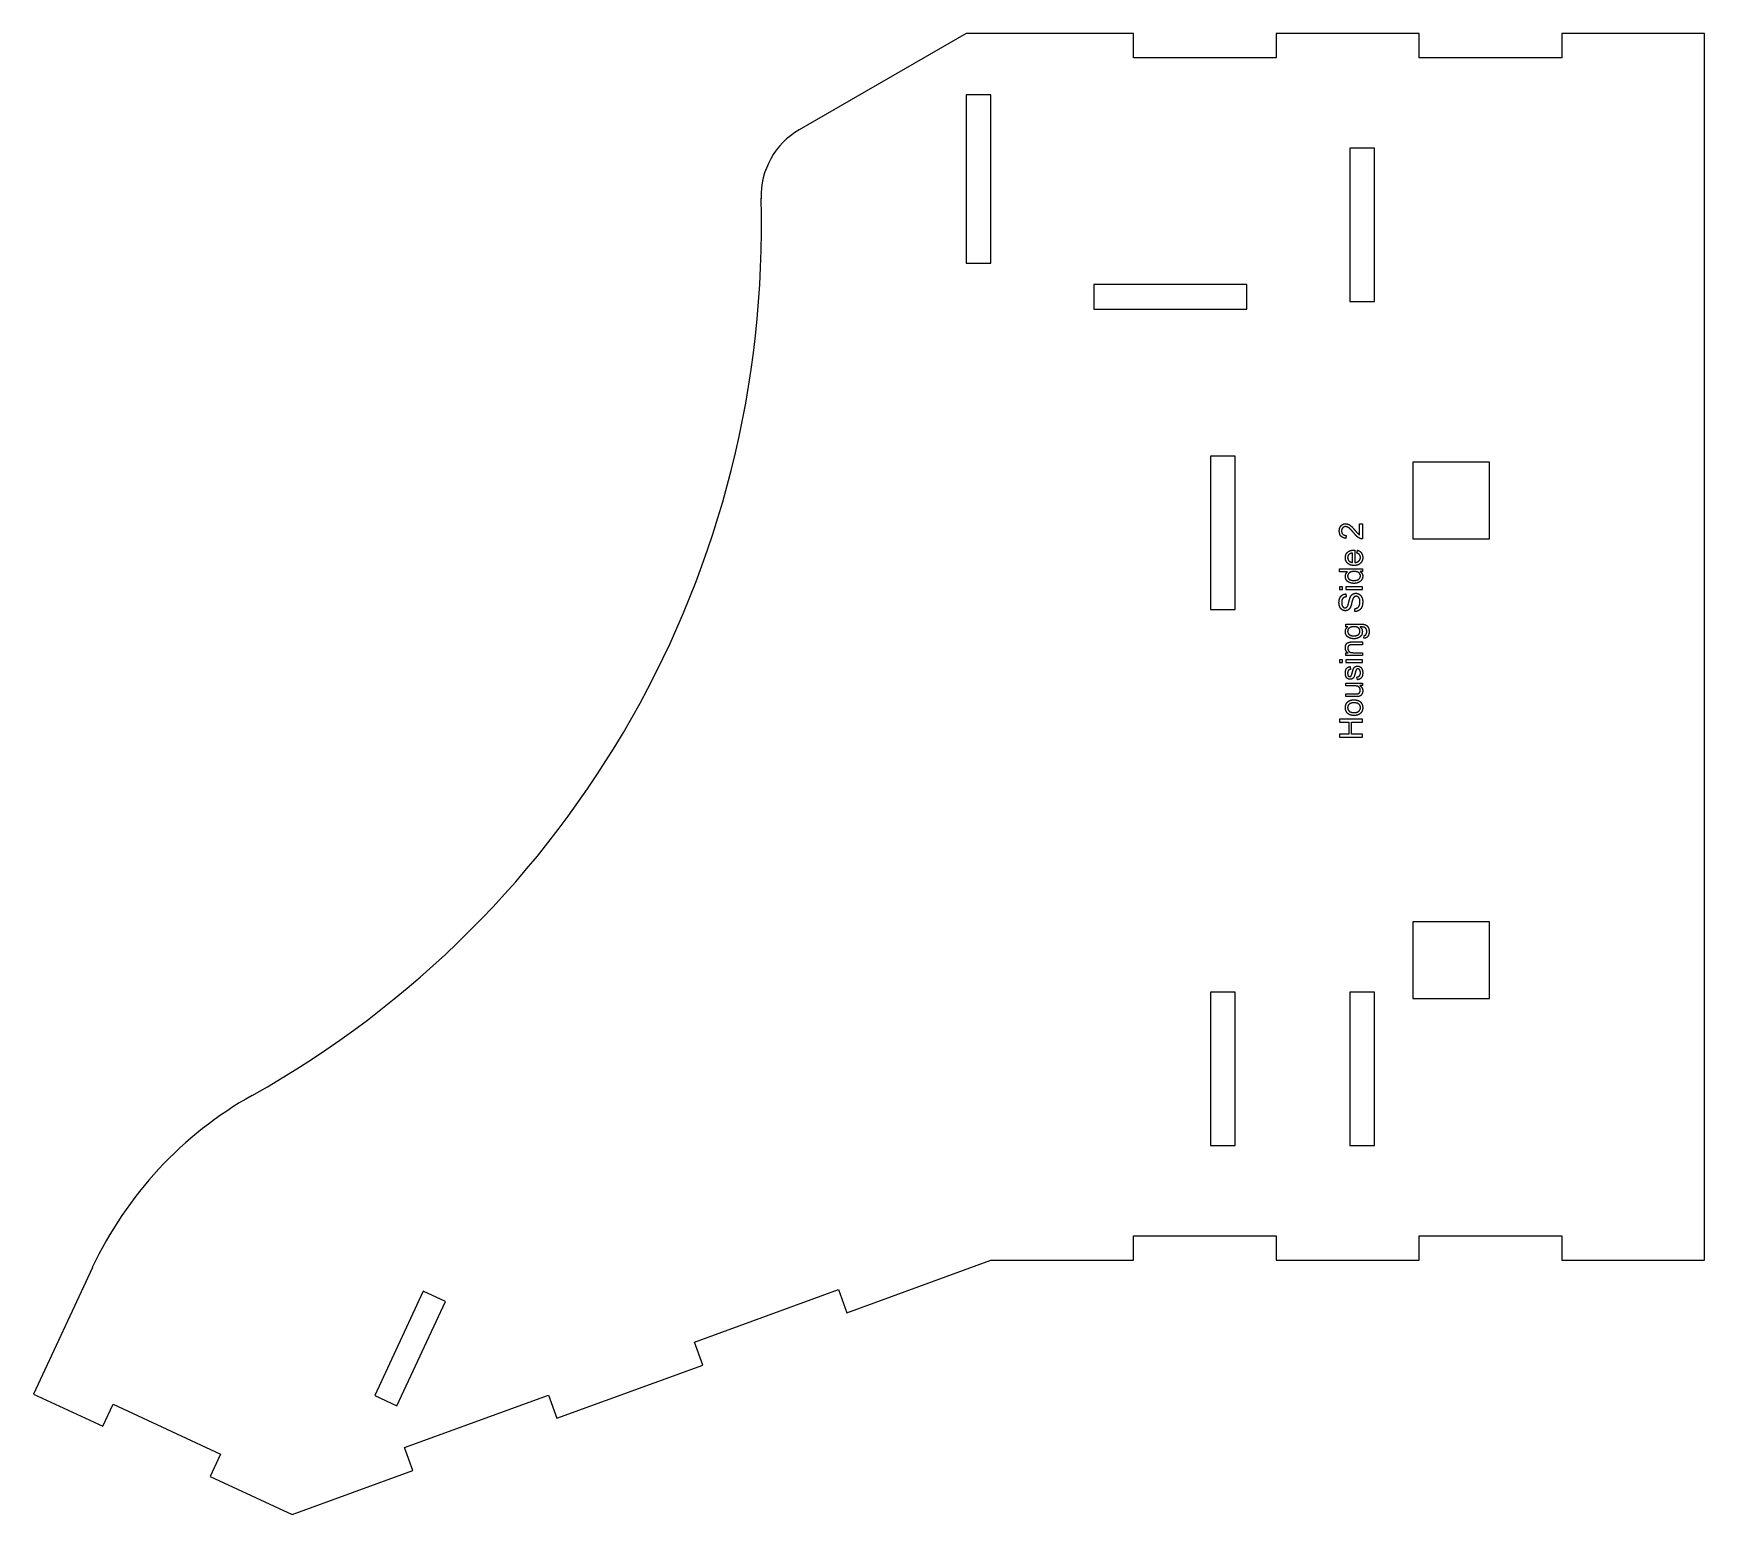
# Model space of a CAD drawing. Extents: x 18 to 237, y 68 to 262.
import ezdxf

# ---------------------------------------------------------------- set-up
doc = ezdxf.new("R2010")
doc.units = 0
doc.header["$MEASUREMENT"] = 0
doc.layers.get('0').update_dxf_attribs({"linetype": 'CONTINUOUS'})

msp = doc.modelspace()

# ---------------------------------------------------------------- linework, layer by layer
at = {"linetype": 'CONTINUOUS'}
for p, q in [((140.14, 261.72), (118.34, 249.13)), ((161.98, 261.72), (140.14, 261.72)), ((161.98, 258.52), (161.98, 261.72)), ((199.26, 261.72), (180.62, 261.72)), ((180.62, 261.72), (180.62, 258.52)), ((199.26, 258.52), (199.26, 261.72)), ((236.54, 261.72), (217.9, 261.72)), ((217.9, 261.72), (217.9, 258.52)), ((236.54, 101.52), (236.54, 261.72)), ((180.62, 258.52), (161.98, 258.52)), ((217.9, 258.52), (199.26, 258.52)), ((191.5, 197.7), (191.86, 197.7)), ((191.5, 196.23), (191.5, 197.7)), ((191.86, 197.7), (191.86, 195.72)), ((189.75, 196.17), (189.71, 195.79)), ((190.87, 194.25), (190.87, 192.63)), ((191.16, 193.86), (191.21, 194.24)), ((190.56, 192.65), (190.56, 193.86)), ((188.86, 191.43), (188.86, 191.79)), ((188.86, 191.79), (191.86, 191.79)), ((189.94, 191.43), (188.86, 191.43)), ((191.86, 191.45), (191.58, 191.45)), ((191.86, 191.79), (191.86, 191.45)), ((189.7, 188.53), (189.73, 188.14)), ((190.89, 186.23), (190.86, 186.6)), ((189.69, 184.25), (189.69, 184.59)), ((189.69, 184.59), (191.56, 184.59)), ((189.95, 184.25), (189.69, 184.25)), ((190.52, 182.26), (191.86, 182.26)), ((191.86, 181.89), (190.54, 181.89)), ((191.86, 182.26), (191.86, 181.89)), ((192.04, 182.75), (192.09, 183.11)), ((189.69, 180.49), (189.69, 180.82)), ((189.69, 180.82), (189.99, 180.82)), ((191.86, 180.49), (189.69, 180.49)), ((190.25, 179.04), (190.3, 178.68)), ((190.67, 180.86), (191.86, 180.86)), ((191.86, 180.86), (191.86, 180.49)), ((189.69, 176.52), (189.69, 176.89)), ((189.69, 176.89), (191.86, 176.89)), ((191.21, 177.32), (191.15, 177.68)), ((191.86, 176.89), (191.86, 176.56)), ((190.85, 176.52), (189.69, 176.52)), ((189.69, 175.12), (189.69, 175.49)), ((189.69, 175.49), (190.89, 175.49)), ((191.03, 175.12), (189.69, 175.12)), ((191.86, 176.56), (191.54, 176.56)), ((161.98, 101.52), (161.98, 104.72)), ((161.98, 104.72), (180.62, 104.72)), ((180.62, 104.72), (180.62, 101.52)), ((199.26, 101.52), (199.26, 104.72)), ((199.26, 104.72), (217.9, 104.72)), ((217.9, 104.72), (217.9, 101.52)), ((26.04, 100.56), (18.34, 84.06)), ((124.55, 94.68), (143.34, 101.52)), ((143.34, 101.52), (161.98, 101.52)), ((180.62, 101.52), (199.26, 101.52)), ((217.9, 101.52), (236.54, 101.52)), ((104.66, 90.85), (123.46, 97.69)), ((123.46, 97.69), (124.55, 94.68)), ((105.76, 87.84), (104.66, 90.85)), ((86.7, 80.9), (105.76, 87.84)), ((18.34, 84.06), (27.41, 79.84)), ((66.81, 77.07), (85.6, 83.91)), ((85.6, 83.91), (86.7, 80.9)), ((27.41, 79.84), (28.76, 82.74)), ((28.76, 82.74), (42.77, 76.2)), ((67.9, 74.06), (66.81, 77.07)), ((42.77, 76.2), (41.42, 73.3)), ((41.42, 73.3), (52.12, 68.32)), ((52.12, 68.32), (67.9, 74.06))]:
    msp.add_line(p, q, dxfattribs=at)
for points in [[(140.14, 231.72), (143.34, 231.72), (143.34, 253.72), (140.14, 253.72), (140.14, 231.72)], [(193.44, 246.72), (190.24, 246.72), (190.24, 226.72), (193.44, 226.72), (193.44, 246.72)], [(176.79, 225.72), (176.79, 228.92), (156.79, 228.92), (156.79, 225.72), (176.79, 225.72)], [(172.04, 206.52), (172.04, 186.52), (175.24, 186.52), (175.24, 206.52), (172.04, 206.52)], [(208.44, 195.72), (208.44, 205.72), (198.44, 205.72), (198.44, 195.72), (208.44, 195.72)], [(188.86, 189.11), (189.28, 189.11), (189.28, 189.48), (188.86, 189.48), (188.86, 189.11)], [(189.69, 189.11), (191.86, 189.11), (191.86, 189.48), (189.69, 189.48), (189.69, 189.11)], [(188.86, 179.56), (189.28, 179.56), (189.28, 179.93), (188.86, 179.93), (188.86, 179.56)], [(189.69, 179.56), (191.86, 179.56), (191.86, 179.93), (189.69, 179.93), (189.69, 179.56)], [(188.86, 169.83), (191.86, 169.83), (191.86, 170.23), (190.44, 170.23), (190.44, 171.79), (191.86, 171.79), (191.86, 172.19), (188.86, 172.19), (188.86, 171.79), (190.09, 171.79), (190.09, 170.23), (188.86, 170.23), (188.86, 169.83)], [(208.44, 135.72), (208.44, 145.72), (198.44, 145.72), (198.44, 135.72), (208.44, 135.72)], [(172.04, 136.52), (172.04, 116.52), (175.24, 116.52), (175.24, 136.52), (172.04, 136.52)], [(193.44, 136.52), (190.24, 136.52), (190.24, 116.52), (193.44, 116.52), (193.44, 136.52)], [(69.24, 97.47), (62.9, 83.88), (65.8, 82.53), (72.14, 96.12), (69.24, 97.47)]]:
    msp.add_lwpolyline(points, dxfattribs=at)
for centre, radius, start, end in [((123.34, 240.47), 10, 120, 181.6355), ((-16.6, 236.48), 130, 299.2493, 1.6356), ((71.35, 79.43), 50, 119.2493, 155)]:
    msp.add_arc(centre, radius, start, end, dxfattribs=at)
for points in [[(188.85, 196.76), (188.85, 197.19), (189.09, 197.45)], [(189.07, 196.08), (188.85, 196.33), (188.85, 196.76)], [(189.09, 197.45), (189.33, 197.7), (189.68, 197.7)], [(189.3, 197.16), (189.15, 197.01), (189.15, 196.75)], [(189.15, 196.75), (189.15, 196.49), (189.31, 196.33)], [(189.67, 197.32), (189.45, 197.32), (189.3, 197.16)], [(190.11, 197.15), (189.88, 197.32), (189.67, 197.32)], [(189.68, 197.7), (189.86, 197.7), (190.03, 197.62)], [(190.03, 197.62), (190.21, 197.55), (190.4, 197.38)], [(190.75, 196.49), (190.35, 196.97), (190.11, 197.15)], [(190.4, 197.38), (190.59, 197.21), (190.93, 196.81)], [(191.2, 196), (191.01, 196.17), (190.75, 196.49)], [(190.93, 196.81), (191.21, 196.48), (191.31, 196.39)], [(191.31, 196.39), (191.4, 196.29), (191.5, 196.23)], [(189.71, 195.79), (189.29, 195.83), (189.07, 196.08)], [(189.31, 196.33), (189.47, 196.17), (189.75, 196.17)], [(189.93, 193.98), (190.23, 194.25), (190.77, 194.25)], [(190.77, 194.25), (190.8, 194.25), (190.87, 194.25)], [(191.6, 195.76), (191.4, 195.84), (191.2, 196)], [(191.21, 194.24), (191.54, 194.15), (191.72, 193.91)], [(191.86, 195.72), (191.73, 195.71), (191.6, 195.76)], [(189.64, 193.26), (189.64, 193.7), (189.93, 193.98)], [(189.94, 192.53), (189.64, 192.81), (189.64, 193.26)], [(190.15, 193.73), (189.94, 193.55), (189.94, 193.27)], [(189.94, 193.27), (189.94, 193.02), (190.11, 192.84)], [(190.79, 192.25), (190.24, 192.25), (189.94, 192.53)], [(190.11, 192.84), (190.28, 192.67), (190.56, 192.65)], [(190.56, 193.86), (190.29, 193.84), (190.15, 193.73)], [(191.61, 192.53), (191.32, 192.25), (190.79, 192.25)], [(190.87, 192.63), (191.22, 192.65), (191.41, 192.83)], [(191.5, 193.63), (191.39, 193.78), (191.16, 193.86)], [(191.41, 192.83), (191.61, 193.02), (191.61, 193.29)], [(191.61, 193.29), (191.61, 193.49), (191.5, 193.63)], [(191.91, 193.29), (191.91, 192.81), (191.61, 192.53)], [(191.72, 193.91), (191.91, 193.66), (191.91, 193.29)], [(189.64, 190.83), (189.64, 191.02), (189.72, 191.18)], [(189.78, 190.34), (189.64, 190.56), (189.64, 190.83)], [(189.72, 191.18), (189.8, 191.33), (189.94, 191.43)], [(190.18, 190.02), (189.92, 190.13), (189.78, 190.34)], [(190.15, 191.29), (189.94, 191.11), (189.94, 190.86)], [(189.94, 190.86), (189.94, 190.62), (190.14, 190.45)], [(190.14, 190.45), (190.34, 190.29), (190.77, 190.29)], [(190.8, 191.46), (190.36, 191.46), (190.15, 191.29)], [(190.77, 189.91), (190.45, 189.91), (190.18, 190.02)], [(190.77, 190.29), (191.19, 190.29), (191.4, 190.46)], [(191.36, 190.03), (191.11, 189.91), (190.77, 189.91)], [(191.41, 191.29), (191.21, 191.46), (190.8, 191.46)], [(191.76, 190.37), (191.62, 190.15), (191.36, 190.03)], [(191.4, 190.46), (191.61, 190.64), (191.61, 190.88)], [(191.61, 190.88), (191.61, 191.12), (191.41, 191.29)], [(191.58, 191.45), (191.91, 191.25), (191.91, 190.84)], [(191.91, 190.84), (191.91, 190.58), (191.76, 190.37)], [(188.81, 187.4), (188.81, 187.73), (188.92, 187.99)], [(188.92, 187.99), (189.02, 188.24), (189.23, 188.38)], [(189.3, 187.94), (189.16, 187.76), (189.16, 187.41)], [(189.23, 188.38), (189.44, 188.52), (189.7, 188.53)], [(189.73, 188.14), (189.45, 188.11), (189.3, 187.94)], [(190.09, 187.44), (190.2, 187.92), (190.28, 188.1)], [(190.28, 188.1), (190.4, 188.37), (190.58, 188.49)], [(190.62, 187.88), (190.57, 187.76), (190.47, 187.35)], [(190.58, 188.49), (190.77, 188.62), (191.01, 188.62)], [(190.8, 188.15), (190.69, 188.07), (190.62, 187.88)], [(191.04, 188.23), (190.9, 188.23), (190.8, 188.15)], [(191.01, 188.62), (191.25, 188.62), (191.46, 188.48)], [(191.3, 188.15), (191.18, 188.23), (191.04, 188.23)], [(191.49, 187.89), (191.42, 188.06), (191.3, 188.15)], [(191.46, 188.48), (191.67, 188.34), (191.79, 188.08)], [(191.55, 187.49), (191.55, 187.72), (191.49, 187.89)], [(191.79, 188.08), (191.91, 187.83), (191.91, 187.51)], [(188.91, 186.85), (188.81, 187.1), (188.81, 187.4)], [(189.21, 186.47), (189.01, 186.6), (188.91, 186.85)], [(189.16, 187.41), (189.16, 187.05), (189.29, 186.89)], [(189.63, 186.34), (189.41, 186.34), (189.21, 186.47)], [(189.29, 186.89), (189.42, 186.72), (189.61, 186.72)], [(189.61, 186.72), (189.77, 186.72), (189.87, 186.84)], [(190.01, 186.45), (189.84, 186.34), (189.63, 186.34)], [(189.87, 186.84), (189.98, 186.96), (190.09, 187.44)], [(190.29, 186.77), (190.17, 186.55), (190.01, 186.45)], [(190.47, 187.35), (190.38, 186.93), (190.29, 186.77)], [(190.86, 186.6), (191.09, 186.63), (191.23, 186.73)], [(191.43, 186.39), (191.2, 186.24), (190.89, 186.23)], [(191.23, 186.73), (191.38, 186.82), (191.46, 187.03)], [(191.79, 186.82), (191.67, 186.55), (191.43, 186.39)], [(191.46, 187.03), (191.55, 187.23), (191.55, 187.49)], [(191.91, 187.51), (191.91, 187.1), (191.79, 186.82)], [(189.64, 183.62), (189.64, 184), (189.95, 184.25)], [(189.78, 183.12), (189.64, 183.33), (189.64, 183.62)], [(190.14, 184.07), (189.94, 183.9), (189.94, 183.65)], [(189.94, 183.65), (189.94, 183.4), (190.14, 183.23)], [(190.75, 184.25), (190.35, 184.25), (190.14, 184.07)], [(191.36, 184.08), (191.16, 184.25), (190.75, 184.25)], [(191.55, 183.65), (191.55, 183.91), (191.36, 184.08)], [(191.36, 183.23), (191.55, 183.4), (191.55, 183.65)], [(191.86, 183.62), (191.86, 183.17), (191.54, 182.92)], [(191.56, 184.59), (192.07, 184.59), (192.28, 184.49)], [(192.05, 184.19), (191.93, 184.22), (191.57, 184.22)], [(191.57, 184.22), (191.86, 183.98), (191.86, 183.62)], [(192.33, 184), (192.23, 184.14), (192.05, 184.19)], [(192.28, 184.49), (192.5, 184.39), (192.62, 184.16)], [(192.44, 183.61), (192.44, 183.87), (192.33, 184)], [(192.33, 183.24), (192.44, 183.37), (192.44, 183.61)], [(192.74, 183.61), (192.74, 183.22), (192.57, 182.98)], [(192.62, 184.16), (192.74, 183.94), (192.74, 183.61)], [(189.64, 181.51), (189.64, 181.71), (189.71, 181.87)], [(189.99, 180.82), (189.64, 181.06), (189.64, 181.51)], [(189.71, 181.87), (189.78, 182.04), (189.89, 182.12)], [(190.19, 182.79), (189.92, 182.9), (189.78, 183.12)], [(189.89, 182.12), (190.01, 182.2), (190.16, 182.23)], [(190.02, 181.69), (189.96, 181.58), (189.96, 181.43)], [(189.96, 181.43), (189.96, 181.2), (190.11, 181.03)], [(190.2, 181.84), (190.09, 181.8), (190.02, 181.69)], [(190.14, 183.23), (190.34, 183.06), (190.73, 183.06)], [(190.16, 182.23), (190.27, 182.26), (190.52, 182.26)], [(190.76, 182.68), (190.45, 182.68), (190.19, 182.79)], [(190.54, 181.89), (190.31, 181.89), (190.2, 181.84)], [(190.73, 183.06), (191.16, 183.06), (191.36, 183.23)], [(191.54, 182.92), (191.21, 182.68), (190.76, 182.68)], [(192.57, 182.98), (192.39, 182.74), (192.04, 182.75)], [(192.09, 183.11), (192.26, 183.13), (192.33, 183.24)], [(189.91, 178.91), (190.04, 179), (190.25, 179.04)], [(190.11, 181.03), (190.25, 180.86), (190.67, 180.86)], [(190.71, 178.79), (190.78, 178.94), (190.91, 179.03)], [(190.91, 179.03), (191.03, 179.12), (191.22, 179.12)], [(191.22, 179.12), (191.4, 179.12), (191.57, 179.01)], [(191.57, 179.01), (191.73, 178.91), (191.82, 178.7)], [(189.64, 178.18), (189.64, 178.43), (189.71, 178.63)], [(189.68, 177.86), (189.64, 178.01), (189.64, 178.18)], [(189.79, 177.62), (189.72, 177.71), (189.68, 177.86)], [(189.71, 178.63), (189.78, 178.82), (189.91, 178.91)], [(189.99, 177.44), (189.87, 177.51), (189.79, 177.62)], [(190.03, 178.54), (189.94, 178.42), (189.94, 178.2)], [(189.94, 178.2), (189.94, 177.95), (190.02, 177.84)], [(190.26, 177.38), (190.12, 177.38), (189.99, 177.44)], [(190.02, 177.84), (190.11, 177.73), (190.22, 177.73)], [(190.3, 178.68), (190.13, 178.65), (190.03, 178.54)], [(190.22, 177.73), (190.29, 177.73), (190.35, 177.78)], [(190.55, 177.46), (190.42, 177.38), (190.26, 177.38)], [(190.35, 177.78), (190.41, 177.82), (190.45, 177.92)], [(190.45, 177.92), (190.47, 177.97), (190.54, 178.24)], [(190.54, 178.24), (190.65, 178.64), (190.71, 178.79)], [(190.76, 177.69), (190.69, 177.54), (190.55, 177.46)], [(190.94, 178.26), (190.84, 177.85), (190.76, 177.69)], [(191.06, 178.63), (191.01, 178.56), (190.94, 178.26)], [(191.26, 178.74), (191.13, 178.74), (191.06, 178.63)], [(191.15, 177.68), (191.37, 177.71), (191.49, 177.85)], [(191.73, 177.6), (191.56, 177.38), (191.21, 177.32)], [(191.5, 178.62), (191.4, 178.74), (191.26, 178.74)], [(191.49, 177.85), (191.61, 177.99), (191.61, 178.24)], [(191.61, 178.24), (191.61, 178.5), (191.5, 178.62)], [(191.91, 178.24), (191.91, 177.82), (191.73, 177.6)], [(191.82, 178.7), (191.91, 178.5), (191.91, 178.24)], [(189.93, 174.42), (190.22, 174.7), (190.74, 174.7)], [(190.74, 174.7), (191.16, 174.7), (191.4, 174.57)], [(191.27, 176.46), (191.13, 176.52), (190.85, 176.52)], [(190.89, 175.49), (191.18, 175.49), (191.28, 175.51)], [(191.38, 175.15), (191.27, 175.12), (191.03, 175.12)], [(191.51, 176.25), (191.42, 176.4), (191.27, 176.46)], [(191.28, 175.51), (191.42, 175.55), (191.51, 175.66)], [(191.65, 175.26), (191.54, 175.18), (191.38, 175.15)], [(191.4, 174.57), (191.64, 174.45), (191.77, 174.21)], [(191.59, 175.94), (191.59, 176.11), (191.51, 176.25)], [(191.51, 175.66), (191.59, 175.77), (191.59, 175.94)], [(191.54, 176.56), (191.91, 176.3), (191.91, 175.87)], [(191.83, 175.51), (191.76, 175.34), (191.65, 175.26)], [(191.91, 175.87), (191.91, 175.67), (191.83, 175.51)], [(189.64, 173.68), (189.64, 174.13), (189.93, 174.42)], [(189.88, 173), (189.64, 173.28), (189.64, 173.68)], [(190.77, 172.66), (190.17, 172.66), (189.88, 173)], [(190.15, 174.14), (189.94, 173.96), (189.94, 173.68)], [(189.94, 173.68), (189.94, 173.41), (190.15, 173.22)], [(190.76, 174.32), (190.36, 174.32), (190.15, 174.14)], [(190.15, 173.22), (190.35, 173.04), (190.77, 173.04)], [(191.4, 174.14), (191.19, 174.32), (190.76, 174.32)], [(190.77, 173.04), (191.19, 173.04), (191.4, 173.22)], [(191.62, 172.95), (191.32, 172.66), (190.77, 172.66)], [(191.61, 173.68), (191.61, 173.96), (191.4, 174.14)], [(191.4, 173.22), (191.61, 173.41), (191.61, 173.68)], [(191.91, 173.68), (191.91, 173.23), (191.62, 172.95)], [(191.77, 174.21), (191.91, 173.97), (191.91, 173.68)]]:
    msp.add_open_spline(points, degree=2, dxfattribs=at)

doc.saveas('drawing.dxf')
